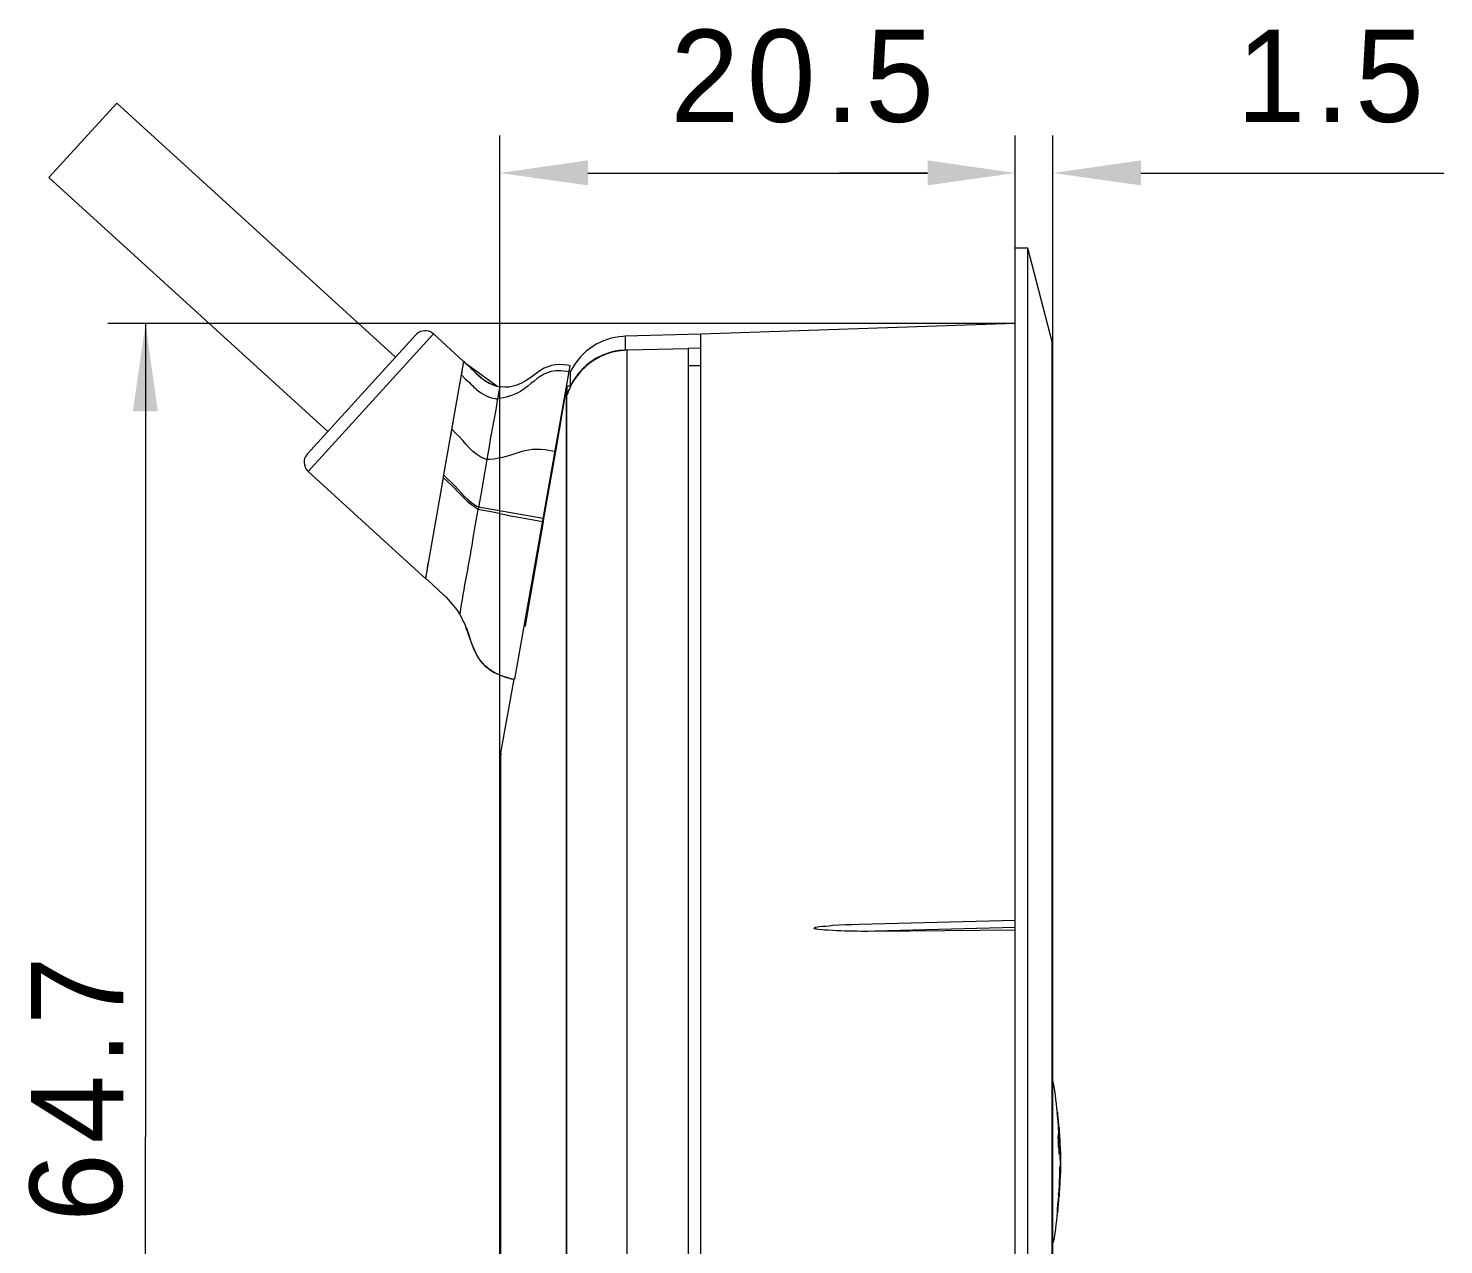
# Model space of a CAD drawing. Header units: millimetres. Extents: x 37 to 401, y 0 to 137.
# Drawn here: x 190.7 to 268.6, y 63.1 to 130.1 of the extents above; entities that cross this region are included whole.
import ezdxf

# ---------------------------------------------------------------- set-up
doc = ezdxf.new("R2010")
doc.units = ezdxf.units.MM

msp = doc.modelspace()

# ---------------------------------------------------------------- hatches: boundary and pattern name
h = msp.add_hatch(color=7)
h.dxf.hatch_style = 2
h.paths.add_polyline_path([(216.659883, 122.109899), (221.507085, 121.432601), (221.507085, 122.808399)])
h = msp.add_hatch(color=7)
h.dxf.hatch_style = 2
h.paths.add_polyline_path([(245.023217, 122.109899), (240.197217, 122.808399), (240.197217, 121.432601)])
h = msp.add_hatch(color=7)
h.dxf.hatch_style = 2
h.paths.add_polyline_path([(245.023217, 122.109899), (240.197217, 122.808399), (240.197217, 121.432601)])
h = msp.add_hatch(color=7)
h.dxf.hatch_style = 2
h.paths.add_polyline_path([(247.097585, 122.109899), (251.944717, 121.432601), (251.944717, 122.808399)])
h = msp.add_hatch(color=7)
h.dxf.hatch_style = 2
h.paths.add_polyline_path([(197.165383, 113.833697), (196.466883, 108.986495), (197.842717, 108.986495)])

# ---------------------------------------------------------------- linework, layer by layer
at = {"color": 7, "lineweight": 20}
for points in [[(195.577883, 125.962197), (191.852585, 121.855899)], [(195.577883, 125.962197), (210.923717, 111.971101)], [(216.659883, 89.470899), (216.659883, 124.184197)], [(245.023217, 117.982399), (245.023217, 124.184197)], [(245.023217, 117.982399), (245.023217, 124.184197)], [(247.097585, 112.479101), (247.097585, 124.184197)], [(191.852585, 121.855899), (207.198383, 107.885899)], [(221.507085, 122.109899), (240.197217, 122.109899)], [(240.197217, 122.109899), (235.350085, 122.109899)], [(251.944717, 122.109899), (268.602883, 122.109899)], [(245.023217, 20.128899), (245.023217, 117.982399)], [(245.721717, 117.982399), (245.023217, 117.982399)], [(245.721717, 20.128899), (245.721717, 117.982399)], [(247.055217, 112.817697), (245.721717, 117.982399)], [(245.023217, 113.833697), (195.091085, 113.833697)], [(197.165383, 113.833697), (197.165383, 69.066197)], [(245.023217, 113.833697), (227.730085, 113.241101)], [(212.045585, 113.198697), (206.076585, 106.658197)], [(213.019217, 113.262197), (206.118883, 105.684601)], [(214.670217, 111.738197), (213.019217, 113.262197)], [(227.730085, 113.241101), (223.560217, 113.135197)], [(223.560217, 113.135197), (223.560217, 112.373197)], [(227.730085, 52.069399), (227.730085, 113.241101)], [(223.560217, 112.352101), (223.560217, 112.373197)], [(223.666085, 112.373197), (227.031585, 112.457899)], [(223.666085, 53.699197), (223.666085, 112.373197)], [(227.730085, 112.479101), (227.031585, 112.457899)], [(227.031585, 112.457899), (227.031585, 51.963601)], [(247.055217, 25.293601), (247.055217, 112.817697)], [(247.097585, 25.653399), (247.097585, 112.479101)], [(214.670217, 111.738197), (213.569585, 105.494101)], [(214.670217, 111.738197), (214.881883, 111.547697)], [(217.485383, 94.254601), (220.533383, 111.505399)], [(227.730085, 111.505399), (227.031585, 111.505399)], [(214.500883, 110.764601), (214.437383, 110.468197)], [(214.585585, 111.230197), (214.543217, 111.018601)], [(220.533383, 111.166697), (220.533383, 110.362399)], [(216.490585, 110.383601), (216.681085, 110.341197)], [(216.554085, 109.685101), (216.617585, 110.066101), (216.617585, 110.108399), (216.638717, 110.171899)], [(216.638717, 110.171899), (216.681085, 110.341197)], [(220.321717, 110.256601), (219.729085, 106.785197)], [(220.321717, 110.256601), (219.983085, 108.351601)], [(220.342883, 110.319995), (220.342883, 110.277697), (220.321717, 110.277697), (220.321717, 110.256495)], [(220.321717, 110.256601), (220.321717, 55.837101)], [(220.342883, 55.837101), (220.342883, 110.320101)], [(220.364085, 109.896697), (220.364085, 110.383601)], [(220.533383, 110.383601), (220.364085, 110.383601)], [(220.554585, 110.362399), (220.554585, 110.341197), (220.533383, 110.341197), (220.533383, 110.319995), (220.533383, 110.298899), (220.512217, 110.298899), (220.512217, 110.256495), (220.491085, 110.235399), (220.491085, 110.214197), (220.469883, 110.192995), (220.469883, 110.150697), (220.448717, 110.150697), (220.448717, 110.108399), (220.427585, 110.108399), (220.427585, 110.044899), (220.406383, 110.044899), (220.406383, 110.002495), (220.385217, 109.981399), (220.385217, 109.938995), (220.364085, 109.938995), (220.364085, 109.896697)], [(220.533383, 110.362399), (220.554585, 110.362399)], [(214.098717, 108.499697), (213.950585, 107.610697)], [(219.729085, 106.785197), (219.072883, 103.102197)], [(213.717717, 106.361899), (213.633085, 105.917399)], [(212.617085, 99.757899), (206.118883, 105.684601)], [(213.548383, 105.345899), (212.574717, 99.821399)], [(213.633085, 105.917399), (213.442585, 104.732101)], [(213.442585, 104.732101), (213.336717, 104.160601)], [(215.495717, 103.716101), (215.474585, 103.589101)], [(215.495717, 103.715995), (215.495717, 103.737197), (215.516883, 103.737197), (215.516883, 103.842995), (215.538085, 103.864197), (215.538085, 103.969995), (215.559217, 103.969995), (215.559217, 104.012399)], [(219.051717, 103.102197), (215.495717, 103.716101)], [(219.009383, 102.911697), (218.120383, 103.081101), (217.697085, 103.144601), (217.252585, 103.229197), (216.363585, 103.419697), (215.474585, 103.589101)], [(219.051717, 102.911697), (218.162717, 97.852899)], [(219.072883, 103.102197), (219.051717, 102.911697)], [(219.072883, 103.102197), (219.051717, 102.911697)], [(212.701717, 100.625697), (212.659383, 100.371697), (212.638217, 100.160101)], [(212.574717, 99.906101), (212.574717, 99.842601)], [(212.574717, 99.821399), (212.574717, 99.842601)], [(212.574717, 99.821399), (212.934585, 99.482697), (213.336717, 99.101697), (213.717717, 98.763101), (214.014085, 98.403197), (214.289217, 98.064601), (214.458585, 97.810601)], [(214.458585, 97.810601), (214.479717, 97.768197), (214.564383, 97.620101), (214.627883, 97.471899), (214.712585, 97.323697), (214.776085, 97.175601)], [(218.162717, 97.852899), (218.056883, 97.175601)], [(218.162717, 97.852899), (218.120383, 97.852899)], [(214.776085, 97.175601), (214.818383, 97.048601)], [(218.056883, 97.175601), (217.993383, 97.175601)], [(216.723383, 90.190601), (217.443085, 94.254601)], [(217.167883, 94.317995), (217.210217, 94.317995), (217.210217, 94.296899), (217.294883, 94.296899), (217.294883, 94.275697), (217.400717, 94.275697), (217.400717, 94.254495), (217.443085, 94.254495)], [(216.723383, 47.963101), (216.723383, 90.190601), (216.659883, 89.470899)], [(216.659883, 48.682697), (216.659883, 89.470899)], [(236.429585, 80.771399), (245.023217, 80.983101)], [(245.023217, 80.580899), (237.297383, 80.390399)], [(237.297383, 80.390399), (245.023217, 80.453899)], [(247.330383, 70.420899), (247.351585, 70.420899)], [(247.499717, 68.494697), (247.436217, 69.426101)], [(197.165383, 24.277495), (197.165383, 69.066197)], [(247.499717, 68.240697), (247.499717, 68.283101)], [(247.520883, 67.669197), (247.499717, 67.944399), (247.499717, 68.240697)], [(247.520883, 67.626899), (247.520883, 67.563399), (247.520883, 67.309399), (247.499717, 67.266995)], [(247.520883, 67.499899), (247.499717, 67.457495)], [(247.520883, 67.499899), (247.520883, 67.520995)], [(247.436217, 65.912399), (247.436217, 66.018197), (247.457383, 66.039399), (247.457383, 66.123995), (247.457383, 66.250995)], [(247.457383, 66.250995), (247.457383, 66.314495), (247.478585, 66.335697), (247.478585, 66.483899), (247.478585, 66.547399)], [(247.372717, 65.912399), (247.436217, 65.912399)], [(247.436217, 65.806601), (247.436217, 65.848899)], [(247.436217, 65.806601), (247.436217, 65.764197)]]:
    msp.add_lwpolyline(points, dxfattribs=at)
for points in [[(214.670217, 111.738197), (214.670217, 111.759399), (214.691383, 111.759399), (214.691383, 111.738197)], [(219.983085, 108.351601), (219.983085, 108.372697), (220.004217, 108.372697), (220.004217, 108.351601)], [(247.351585, 64.981101), (247.351585, 65.002197), (247.372717, 65.002197), (247.372717, 64.981101)], [(247.351585, 64.959899), (247.351585, 64.980995), (247.372717, 64.980995), (247.372717, 64.959899)], [(247.351585, 64.959899), (247.351585, 64.980995), (247.372717, 64.980995), (247.372717, 64.959899)], [(247.351585, 64.896399), (247.351585, 64.938697)]]:
    msp.add_lwpolyline(points, close=True, dxfattribs=at)
for points, knots in [([(213.019217, 113.262197), (213.019217, 113.262197), (212.955717, 113.304495), (212.955717, 113.304495), (212.687994, 113.483812), (212.332711, 113.470407), (212.087883, 113.262197), (212.087883, 113.262197), (212.045585, 113.198697), (212.045585, 113.198697)], [0, 0, 0, 0, 1, 1, 1, 2, 2, 2, 3, 3, 3, 3]), ([(223.560217, 113.135197), (223.560217, 113.135197), (223.454383, 113.113995), (223.454383, 113.113995), (222.268697, 113.069192), (221.112997, 112.324514), (220.596883, 111.251399), (220.596883, 111.251399), (220.533383, 111.166697), (220.533383, 111.166697)], [0, 0, 0, 0, 1, 1, 1, 2, 2, 2, 3, 3, 3, 3]), ([(223.560217, 112.351995), (223.560217, 112.351995), (223.454383, 112.351995), (223.454383, 112.351995), (222.256385, 112.298126), (221.118007, 111.547027), (220.596883, 110.468197), (220.596883, 110.468197), (220.533383, 110.362399), (220.533383, 110.362399)], [0, 0, 0, 0, 1, 1, 1, 2, 2, 2, 3, 3, 3, 3]), ([(223.666085, 112.373197), (223.666085, 112.373197), (223.539085, 112.352101), (223.539085, 112.352101), (222.255997, 112.275513), (221.230507, 111.569922), (220.596883, 110.468197), (220.596883, 110.468197), (220.554585, 110.362399), (220.554585, 110.362399)], [0, 0, 0, 0, 1, 1, 1, 2, 2, 2, 3, 3, 3, 3]), ([(247.097585, 112.478995), (247.097585, 112.478995), (247.097585, 112.521399), (247.097585, 112.521399), (247.097585, 112.556712), (247.097585, 112.591919), (247.097585, 112.627197), (247.097585, 112.627197), (247.097585, 112.711899), (247.097585, 112.711899), (247.097585, 112.711899), (247.076383, 112.732995), (247.076383, 112.732995), (247.076383, 112.732995), (247.076383, 112.817697), (247.076383, 112.817697), (247.076383, 112.817697), (247.055217, 112.817697), (247.055217, 112.817697)], [0, 0, 0, 0, 1, 1, 1, 2, 2, 2, 3, 3, 3, 4, 4, 4, 5, 5, 5, 6, 6, 6, 6]), ([(216.490585, 110.383601), (216.490585, 110.383601), (216.490585, 110.404697), (216.490585, 110.404697), (216.490585, 110.404697), (216.511717, 110.404697), (216.511717, 110.404697), (216.511717, 110.404697), (216.511717, 110.383601), (216.511717, 110.383601), (216.511717, 110.383601), (216.490585, 110.383601), (216.490585, 110.383601), (216.490585, 110.383601), (216.321217, 110.447101), (216.321217, 110.447101), (215.821013, 110.621303), (215.431511, 111.004807), (215.072383, 111.378399), (215.072383, 111.378399), (214.881883, 111.547697), (214.881883, 111.547697), (214.881883, 111.547697), (216.490585, 110.383601), (216.490585, 110.383601)], [0, 0, 0, 0, 1, 1, 1, 2, 2, 2, 3, 3, 3, 4, 4, 4, 5, 5, 5, 6, 6, 6, 7, 7, 7, 8, 8, 8, 8]), ([(214.881883, 111.547697), (214.881883, 111.547697), (215.241717, 111.208995), (215.241717, 111.208995), (215.640391, 110.851314), (215.896084, 110.569515), (216.427085, 110.404697), (216.427085, 110.404697), (216.490585, 110.383495), (216.490585, 110.383495)], [0, 0, 0, 0, 1, 1, 1, 2, 2, 2, 3, 3, 3, 3]), ([(220.469883, 111.166697), (220.469883, 111.166697), (220.342883, 111.187899), (220.342883, 111.187899), (218.520786, 111.478623), (218.591694, 109.983092), (216.681085, 109.706197), (216.681085, 109.706197), (216.554085, 109.685101), (216.554085, 109.685101)], [0, 0, 0, 0, 1, 1, 1, 2, 2, 2, 3, 3, 3, 3]), ([(220.533383, 111.505399), (220.533383, 111.505399), (220.385217, 111.526601), (220.385217, 111.526601), (219.797207, 111.652825), (219.199601, 111.500107), (218.734217, 111.124399), (218.734217, 111.124399), (218.670717, 111.082101), (218.670717, 111.082101)], [0, 0, 0, 0, 1, 1, 1, 2, 2, 2, 3, 3, 3, 3]), ([(214.543217, 111.018601), (214.543217, 111.018601), (214.754883, 110.785697), (214.754883, 110.785697), (214.754883, 110.785697), (214.987717, 110.574101), (214.987717, 110.574101), (215.211695, 110.350405), (215.413907, 110.1447), (215.686217, 109.981399), (215.686217, 109.981399), (215.813217, 109.896697), (215.813217, 109.896697), (215.974507, 109.808503), (216.218206, 109.710113), (216.405883, 109.706197), (216.405883, 109.706197), (216.469383, 109.685101), (216.469383, 109.685101), (216.469383, 109.685101), (216.554085, 109.685101), (216.554085, 109.685101)], [0, 0, 0, 0, 1, 1, 1, 2, 2, 2, 3, 3, 3, 4, 4, 4, 5, 5, 5, 6, 6, 6, 7, 7, 7, 7]), ([(218.670717, 111.082101), (218.670717, 111.082101), (218.437883, 110.912697), (218.437883, 110.912697), (217.988797, 110.551805), (217.310088, 110.226897), (216.723383, 110.341197), (216.723383, 110.341197), (216.681085, 110.341197), (216.681085, 110.341197)], [0, 0, 0, 0, 1, 1, 1, 2, 2, 2, 3, 3, 3, 3]), ([(215.559217, 104.012399), (215.559217, 104.012399), (215.665085, 104.605101), (215.665085, 104.605101), (215.665085, 104.605101), (215.770883, 105.176601), (215.770883, 105.176601), (215.770883, 105.176601), (215.961383, 106.340697), (215.961383, 106.340697), (215.961383, 106.340697), (216.109585, 107.166197), (216.109585, 107.166197), (216.219299, 107.938816), (216.412304, 108.699722), (216.511717, 109.473399), (216.511717, 109.473399), (216.554085, 109.685101), (216.554085, 109.685101)], [0, 0, 0, 0, 1, 1, 1, 2, 2, 2, 3, 3, 3, 4, 4, 4, 5, 5, 5, 6, 6, 6, 6]), ([(215.961383, 106.340697), (215.961383, 106.340697), (215.876717, 106.361899), (215.876717, 106.361899), (215.164106, 106.596496), (214.762715, 107.285507), (214.246883, 107.780101), (214.246883, 107.780101), (214.014085, 108.012899), (214.014085, 108.012899)], [0, 0, 0, 0, 1, 1, 1, 2, 2, 2, 3, 3, 3, 3]), ([(219.686717, 106.785197), (219.686717, 106.785197), (219.453883, 106.827601), (219.453883, 106.827601), (217.830082, 107.101321), (217.565111, 106.4744), (216.088383, 106.340697), (216.088383, 106.340697), (215.961383, 106.340697), (215.961383, 106.340697)], [0, 0, 0, 0, 1, 1, 1, 2, 2, 2, 3, 3, 3, 3]), ([(206.076585, 106.658197), (206.076585, 106.658197), (206.034217, 106.594697), (206.034217, 106.594697), (205.824702, 106.382713), (205.862096, 105.953418), (206.076585, 105.726899), (206.076585, 105.726899), (206.118883, 105.684495), (206.118883, 105.684495)], [0, 0, 0, 0, 1, 1, 1, 2, 2, 2, 3, 3, 3, 3]), ([(213.548383, 105.345899), (213.548383, 105.345899), (213.781217, 105.134197), (213.781217, 105.134197), (214.351306, 104.659005), (214.684716, 104.083307), (215.347585, 103.694899), (215.347585, 103.694899), (215.474585, 103.589101), (215.474585, 103.589101)], [0, 0, 0, 0, 1, 1, 1, 2, 2, 2, 3, 3, 3, 3]), ([(213.569585, 105.494101), (213.569585, 105.494101), (213.802383, 105.261197), (213.802383, 105.261197), (214.367216, 104.800822), (214.692512, 104.194397), (215.368717, 103.800697), (215.368717, 103.800697), (215.495717, 103.716101), (215.495717, 103.716101)], [0, 0, 0, 0, 1, 1, 1, 2, 2, 2, 3, 3, 3, 3]), ([(214.458585, 97.810601), (214.458585, 97.810601), (214.479717, 97.831697), (214.479717, 97.831697), (214.678013, 99.258719), (215.002886, 100.725604), (215.220585, 102.149697), (215.220585, 102.149697), (215.474585, 103.589101), (215.474585, 103.589101)], [0, 0, 0, 0, 1, 1, 1, 2, 2, 2, 3, 3, 3, 3]), ([(214.818383, 97.090899), (214.818383, 97.090899), (214.839585, 97.027399), (214.839585, 97.027399), (214.839585, 97.027399), (214.945383, 96.752197), (214.945383, 96.752197), (215.324302, 95.385219), (215.793496, 94.673313), (217.231383, 94.296899), (217.231383, 94.296899), (217.443085, 94.254601), (217.443085, 94.254601)], [0, 0, 0, 0, 1, 1, 1, 2, 2, 2, 3, 3, 3, 4, 4, 4, 4]), ([(217.167883, 94.318101), (217.167883, 94.318101), (217.062085, 94.339197), (217.062085, 94.339197), (215.668613, 94.753711), (215.321515, 95.530916), (214.903085, 96.836899), (214.903085, 96.836899), (214.818383, 97.048601), (214.818383, 97.048601)], [0, 0, 0, 0, 1, 1, 1, 2, 2, 2, 3, 3, 3, 3]), ([(237.297383, 80.390399), (237.297383, 80.390399), (236.916383, 80.369197), (236.916383, 80.369197), (236.916383, 80.369197), (236.556585, 80.369197), (236.556585, 80.369197), (235.9406, 80.413294), (235.367689, 80.367821), (234.736217, 80.432697), (234.736217, 80.432697), (234.545717, 80.432697), (234.545717, 80.432697), (234.545717, 80.432697), (234.376383, 80.453899), (234.376383, 80.453899), (234.376383, 80.453899), (234.185883, 80.474995), (234.185883, 80.474995), (234.185883, 80.474995), (234.101217, 80.496197), (234.101217, 80.496197), (234.101217, 80.496197), (234.058883, 80.496197), (234.058883, 80.496197), (234.058883, 80.496197), (234.016585, 80.517399), (234.016585, 80.517399), (234.016585, 80.517399), (233.995383, 80.517399), (233.995383, 80.517399), (233.995383, 80.517399), (233.953085, 80.559697), (233.953085, 80.559697), (233.953085, 80.559697), (233.974217, 80.559697), (233.974217, 80.559697), (233.974217, 80.559697), (233.995383, 80.580899), (233.995383, 80.580899), (233.995383, 80.580899), (234.016585, 80.580899), (234.016585, 80.580899), (234.016585, 80.580899), (234.058883, 80.601995), (234.058883, 80.601995), (234.058883, 80.601995), (234.143585, 80.623197), (234.143585, 80.623197), (234.143585, 80.623197), (234.249383, 80.644399), (234.249383, 80.644399), (234.249383, 80.644399), (234.418717, 80.665495), (234.418717, 80.665495), (234.418717, 80.665495), (234.609217, 80.665495), (234.609217, 80.665495), (234.609217, 80.665495), (234.778585, 80.686697), (234.778585, 80.686697), (234.778585, 80.686697), (234.969085, 80.707899), (234.969085, 80.707899), (234.969085, 80.707899), (235.688717, 80.750197), (235.688717, 80.750197), (235.688717, 80.750197), (236.048585, 80.750197), (236.048585, 80.750197), (236.048585, 80.750197), (236.429585, 80.771399), (236.429585, 80.771399)], [0, 0, 0, 0, 1, 1, 1, 2, 2, 2, 3, 3, 3, 4, 4, 4, 5, 5, 5, 6, 6, 6, 7, 7, 7, 8, 8, 8, 9, 9, 9, 10, 10, 10, 11, 11, 11, 12, 12, 12, 13, 13, 13, 14, 14, 14, 15, 15, 15, 16, 16, 16, 17, 17, 17, 18, 18, 18, 19, 19, 19, 20, 20, 20, 21, 21, 21, 22, 22, 22, 23, 23, 23, 24, 24, 24, 24]), ([(247.520883, 67.669197), (247.520883, 67.669197), (247.520883, 67.965495), (247.520883, 67.965495), (247.458512, 69.265905), (247.366402, 70.552097), (247.161085, 71.838995), (247.161085, 71.838995), (247.118717, 72.114197), (247.118717, 72.114197)], [0, 0, 0, 0, 1, 1, 1, 2, 2, 2, 3, 3, 3, 3]), ([(247.330383, 70.420899), (247.330383, 70.420899), (247.351585, 70.209197), (247.351585, 70.209197), (247.438686, 69.505405), (247.492308, 68.758892), (247.499717, 68.050197), (247.499717, 68.050197), (247.499717, 67.923197), (247.499717, 67.923197)], [0, 0, 0, 0, 1, 1, 1, 2, 2, 2, 3, 3, 3, 3]), ([(247.520883, 67.669197), (247.520883, 67.669197), (247.520883, 67.817399), (247.520883, 67.817399), (247.500387, 68.640394), (247.43731, 69.439119), (247.351585, 70.251495), (247.351585, 70.251495), (247.330383, 70.378495), (247.330383, 70.378495)], [0, 0, 0, 0, 1, 1, 1, 2, 2, 2, 3, 3, 3, 3]), ([(247.330383, 70.378495), (247.330383, 70.378495), (247.351585, 70.251495), (247.351585, 70.251495), (247.429196, 69.442294), (247.502186, 68.636196), (247.520883, 67.817399), (247.520883, 67.817399), (247.520883, 67.669197), (247.520883, 67.669197)], [0, 0, 0, 0, 1, 1, 1, 2, 2, 2, 3, 3, 3, 3]), ([(247.351585, 70.209197), (247.351585, 70.209197), (247.351585, 70.251495), (247.351585, 70.251495), (247.351585, 70.300919), (247.351585, 70.350308), (247.351585, 70.399697), (247.351585, 70.399697), (247.351585, 70.420899), (247.351585, 70.420899), (247.351585, 70.420899), (247.351585, 70.441995), (247.351585, 70.441995), (247.351585, 70.441995), (247.351585, 70.399697), (247.351585, 70.399697)], [0, 0, 0, 0, 1, 1, 1, 2, 2, 2, 3, 3, 3, 4, 4, 4, 5, 5, 5, 5]), ([(247.393883, 70.018697), (247.393883, 70.018697), (247.393883, 70.039899), (247.393883, 70.039899), (247.393883, 70.039899), (247.372717, 70.039899), (247.372717, 70.039899), (247.372717, 70.039899), (247.372717, 70.060995), (247.372717, 70.060995), (247.372717, 70.124495), (247.372717, 70.187995), (247.372717, 70.251495), (247.372717, 70.251495), (247.351585, 70.272697), (247.351585, 70.272697), (247.351585, 70.272697), (247.351585, 70.293899), (247.351585, 70.293899), (247.351585, 70.329212), (247.351585, 70.364419), (247.351585, 70.399697), (247.351585, 70.399697), (247.351585, 70.420899), (247.351585, 70.420899)], [0, 0, 0, 0, 1, 1, 1, 2, 2, 2, 3, 3, 3, 4, 4, 4, 5, 5, 5, 6, 6, 6, 7, 7, 7, 8, 8, 8, 8]), ([(247.351585, 70.378495), (247.351585, 70.378495), (247.351585, 70.399697), (247.351585, 70.399697), (247.351585, 70.399697), (247.351585, 70.357399), (247.351585, 70.357399), (247.351585, 70.357399), (247.351585, 70.314995), (247.351585, 70.314995), (247.351585, 70.223308), (247.351585, 70.131621), (247.351585, 70.039899), (247.351585, 70.039899), (247.372717, 69.955197), (247.372717, 69.955197)], [0, 0, 0, 0, 1, 1, 1, 2, 2, 2, 3, 3, 3, 4, 4, 4, 5, 5, 5, 5]), ([(247.393883, 69.044995), (247.393883, 69.044995), (247.415085, 69.150899), (247.415085, 69.150899), (247.419283, 69.439824), (247.415403, 69.649727), (247.393883, 69.933995), (247.393883, 69.933995), (247.393883, 70.018697), (247.393883, 70.018697)], [0, 0, 0, 0, 1, 1, 1, 2, 2, 2, 3, 3, 3, 3]), ([(247.436217, 69.425995), (247.436217, 69.425995), (247.436217, 69.447197), (247.436217, 69.447197), (247.436217, 69.489495), (247.436217, 69.531899), (247.436217, 69.574197), (247.436217, 69.574197), (247.436217, 69.595399), (247.436217, 69.595399), (247.436217, 69.595399), (247.436217, 69.574197), (247.436217, 69.574197), (247.436217, 69.574197), (247.436217, 69.552995), (247.436217, 69.552995), (247.442602, 69.411919), (247.418895, 69.213023), (247.457383, 69.087399), (247.457383, 69.087399), (247.457383, 68.875697), (247.457383, 68.875697)], [0, 0, 0, 0, 1, 1, 1, 2, 2, 2, 3, 3, 3, 4, 4, 4, 5, 5, 5, 6, 6, 6, 7, 7, 7, 7]), ([(247.478585, 68.685197), (247.478585, 68.685197), (247.478585, 68.812197), (247.478585, 68.812197), (247.4468, 68.986822), (247.456713, 69.184025), (247.436217, 69.383697), (247.436217, 69.383697), (247.436217, 69.404899), (247.436217, 69.404899), (247.436217, 69.404899), (247.436217, 69.531899), (247.436217, 69.531899), (247.436217, 69.531899), (247.436217, 69.510697), (247.436217, 69.510697), (247.436217, 69.510697), (247.436217, 69.489495), (247.436217, 69.489495), (247.422106, 69.24121), (247.468002, 69.114492), (247.457383, 68.875697), (247.457383, 68.875697), (247.478585, 68.727495), (247.478585, 68.727495)], [0, 0, 0, 0, 1, 1, 1, 2, 2, 2, 3, 3, 3, 4, 4, 4, 5, 5, 5, 6, 6, 6, 7, 7, 7, 8, 8, 8, 8]), ([(247.436217, 68.113697), (247.436217, 68.113697), (247.436217, 68.134899), (247.436217, 68.134899), (247.436217, 68.240697), (247.436217, 68.346495), (247.436217, 68.452399), (247.436217, 68.452399), (247.436217, 68.473495), (247.436217, 68.473495), (247.436217, 68.473495), (247.415085, 68.473495), (247.415085, 68.473495), (247.415085, 68.473495), (247.415085, 68.600495), (247.415085, 68.600495), (247.415085, 68.600495), (247.415085, 68.642899), (247.415085, 68.642899), (247.415085, 68.692323), (247.415085, 68.741712), (247.415085, 68.790995), (247.415085, 68.790995), (247.415085, 68.939197), (247.415085, 68.939197), (247.415085, 68.939197), (247.393883, 68.960399), (247.393883, 68.960399), (247.393883, 68.960399), (247.393883, 69.044995), (247.393883, 69.044995)], [0, 0, 0, 0, 1, 1, 1, 2, 2, 2, 3, 3, 3, 4, 4, 4, 5, 5, 5, 6, 6, 6, 7, 7, 7, 8, 8, 8, 9, 9, 9, 10, 10, 10, 10]), ([(247.478585, 68.896899), (247.478585, 68.896899), (247.478585, 68.790995), (247.478585, 68.790995), (247.478585, 68.727495), (247.478585, 68.663995), (247.478585, 68.600495), (247.478585, 68.600495), (247.478585, 68.515899), (247.478585, 68.515899), (247.492696, 68.274917), (247.444295, 68.407914), (247.457383, 68.219495), (247.457383, 68.219495), (247.436217, 68.155995), (247.436217, 68.155995), (247.436217, 68.155995), (247.436217, 68.113697), (247.436217, 68.113697)], [0, 0, 0, 0, 1, 1, 1, 2, 2, 2, 3, 3, 3, 4, 4, 4, 5, 5, 5, 6, 6, 6, 6]), ([(247.520883, 67.669197), (247.520883, 67.669197), (247.520883, 67.817399), (247.520883, 67.817399), (247.485606, 68.147917), (247.508183, 68.481997), (247.478585, 68.812197), (247.478585, 68.812197), (247.478585, 68.896899), (247.478585, 68.896899)], [0, 0, 0, 0, 1, 1, 1, 2, 2, 2, 3, 3, 3, 3]), ([(247.478585, 68.727495), (247.478585, 68.727495), (247.478585, 68.409995), (247.478585, 68.409995), (247.478585, 68.409995), (247.499717, 68.367697), (247.499717, 68.367697), (247.499717, 68.367697), (247.499717, 68.240697), (247.499717, 68.240697), (247.492696, 68.062227), (247.505008, 68.020917), (247.520883, 67.859697), (247.520883, 67.859697), (247.520883, 67.669197), (247.520883, 67.669197)], [0, 0, 0, 0, 1, 1, 1, 2, 2, 2, 3, 3, 3, 4, 4, 4, 5, 5, 5, 5]), ([(247.499717, 68.282995), (247.499717, 68.282995), (247.499717, 68.304197), (247.499717, 68.304197), (247.499717, 68.346495), (247.499717, 68.388899), (247.499717, 68.431197), (247.499717, 68.431197), (247.499717, 68.494697), (247.499717, 68.494697)], [0, 0, 0, 0, 1, 1, 1, 2, 2, 2, 3, 3, 3, 3]), ([(247.520883, 67.669197), (247.520883, 67.669197), (247.520883, 67.393995), (247.520883, 67.393995), (247.458512, 66.091892), (247.366684, 64.809192), (247.161085, 63.520495), (247.161085, 63.520495), (247.118717, 63.245399), (247.118717, 63.245399)], [0, 0, 0, 0, 1, 1, 1, 2, 2, 2, 3, 3, 3, 3]), ([(247.351585, 64.980995), (247.351585, 64.980995), (247.351585, 65.086899), (247.351585, 65.086899), (247.455584, 65.916315), (247.48811, 66.709007), (247.520883, 67.542197), (247.520883, 67.542197), (247.520883, 67.669197), (247.520883, 67.669197)], [0, 0, 0, 0, 1, 1, 1, 2, 2, 2, 3, 3, 3, 3]), ([(247.351585, 64.959899), (247.351585, 64.959899), (247.351585, 65.086899), (247.351585, 65.086899), (247.428103, 65.762116), (247.466908, 66.479313), (247.478585, 67.161197), (247.478585, 67.161197), (247.478585, 67.415197), (247.478585, 67.415197), (247.478585, 67.415197), (247.478585, 67.161197), (247.478585, 67.161197), (247.466591, 66.478925), (247.427397, 65.76141), (247.351585, 65.086899), (247.351585, 65.086899), (247.351585, 64.959899), (247.351585, 64.959899)], [0, 0, 0, 0, 1, 1, 1, 2, 2, 2, 3, 3, 3, 4, 4, 4, 5, 5, 5, 6, 6, 6, 6]), ([(247.499717, 67.415197), (247.499717, 67.415197), (247.499717, 67.288197), (247.499717, 67.288197), (247.495095, 66.580913), (247.422811, 65.877121), (247.372717, 65.171495), (247.372717, 65.171495), (247.351585, 64.980995), (247.351585, 64.980995)], [0, 0, 0, 0, 1, 1, 1, 2, 2, 2, 3, 3, 3, 3]), ([(247.436217, 65.848899), (247.436217, 65.848899), (247.436217, 65.891197), (247.436217, 65.891197), (247.436217, 66.172008), (247.486311, 66.495505), (247.478585, 66.780197), (247.478585, 66.780197), (247.478585, 66.970697), (247.478585, 66.970697), (247.478585, 66.970697), (247.499717, 67.034197), (247.499717, 67.034197), (247.499717, 67.034197), (247.499717, 67.393995), (247.499717, 67.393995), (247.499717, 67.393995), (247.520883, 67.415197), (247.520883, 67.415197), (247.520883, 67.415197), (247.520883, 67.478697), (247.520883, 67.478697), (247.520883, 67.478697), (247.520883, 67.520995), (247.520883, 67.520995)], [0, 0, 0, 0, 1, 1, 1, 2, 2, 2, 3, 3, 3, 4, 4, 4, 5, 5, 5, 6, 6, 6, 7, 7, 7, 8, 8, 8, 8]), ([(247.478585, 66.695495), (247.478585, 66.695495), (247.499717, 67.076495), (247.499717, 67.076495), (247.499717, 67.076495), (247.499717, 67.161197), (247.499717, 67.161197), (247.499717, 67.161197), (247.520883, 67.266995), (247.520883, 67.266995), (247.520883, 67.266995), (247.520883, 67.499899), (247.520883, 67.499899), (247.520883, 67.499899), (247.520883, 67.309399), (247.520883, 67.309399), (247.505008, 67.140419), (247.491285, 66.973519), (247.499717, 66.801399), (247.499717, 66.801399), (247.478585, 66.695495), (247.478585, 66.695495)], [0, 0, 0, 0, 1, 1, 1, 2, 2, 2, 3, 3, 3, 4, 4, 4, 5, 5, 5, 6, 6, 6, 7, 7, 7, 7]), ([(247.478585, 66.547399), (247.478585, 66.547399), (247.478585, 66.610899), (247.478585, 66.610899), (247.478585, 66.836712), (247.478585, 67.062419), (247.478585, 67.288197), (247.478585, 67.288197), (247.478585, 67.393995), (247.478585, 67.393995)], [0, 0, 0, 0, 1, 1, 1, 2, 2, 2, 3, 3, 3, 3]), ([(247.520883, 67.499899), (247.520883, 67.499899), (247.520883, 67.520995), (247.520883, 67.520995), (247.520883, 67.556308), (247.520883, 67.591621), (247.520883, 67.626899), (247.520883, 67.626899), (247.520883, 67.647995), (247.520883, 67.647995), (247.520883, 67.647995), (247.520883, 67.669197), (247.520883, 67.669197)], [0, 0, 0, 0, 1, 1, 1, 2, 2, 2, 3, 3, 3, 4, 4, 4, 4]), ([(247.457383, 66.568495), (247.457383, 66.568495), (247.457383, 66.441495), (247.457383, 66.441495), (247.468002, 66.204817), (247.421788, 66.06942), (247.436217, 65.827697), (247.436217, 65.827697), (247.436217, 65.806495), (247.436217, 65.806495)], [0, 0, 0, 0, 1, 1, 1, 2, 2, 2, 3, 3, 3, 3]), ([(247.351585, 64.959899), (247.351585, 64.959899), (247.351585, 64.980995), (247.351585, 64.980995), (247.351585, 64.980995), (247.372717, 64.980995), (247.372717, 64.980995), (247.372717, 64.980995), (247.372717, 64.959899), (247.372717, 64.959899), (247.372717, 64.959899), (247.351585, 64.959899), (247.351585, 64.959899)], [0, 0, 0, 0, 1, 1, 1, 2, 2, 2, 3, 3, 3, 4, 4, 4, 4]), ([(247.351585, 64.959899), (247.351585, 64.959899), (247.351585, 64.980995), (247.351585, 64.980995), (247.351585, 64.980995), (247.372717, 64.980995), (247.372717, 64.980995), (247.372717, 64.980995), (247.372717, 64.959899), (247.372717, 64.959899), (247.372717, 64.959899), (247.351585, 64.959899), (247.351585, 64.959899)], [0, 0, 0, 0, 1, 1, 1, 2, 2, 2, 3, 3, 3, 4, 4, 4, 4]), ([(247.351585, 64.959899), (247.351585, 64.959899), (247.351585, 64.980995), (247.351585, 64.980995), (247.351585, 64.980995), (247.372717, 64.980995), (247.372717, 64.980995), (247.372717, 64.980995), (247.372717, 64.959899), (247.372717, 64.959899), (247.372717, 64.959899), (247.351585, 64.959899), (247.351585, 64.959899)], [0, 0, 0, 0, 1, 1, 1, 2, 2, 2, 3, 3, 3, 4, 4, 4, 4])]:
    msp.add_open_spline(points, degree=3, knots=knots, dxfattribs=at)

# ---------------------------------------------------------------- texts
at = {"color": 7, "char_height": 5.074902, "attachment_point": 1}
for s, insert in [('{\\fFZLTHJW--GB1-0|b0|i0|c0;2}', (226.057886, 129.999897)), ('{\\fFZLTHJW--GB1-0|b0|i0|c0;0}', (230.257263, 129.999897)), ('{\\fFZLTHJW--GB1-0|b0|i0|c0;5}', (236.775492, 129.999897)), ('{\\fFZLTHJW--GB1-0|b0|i0|c0;1}', (257.215221, 129.999897)), ('{\\fFZLTHJW--GB1-0|b0|i0|c0;5}', (263.73345, 129.999897)), ('{\\fFZLTHJW--GB1-0|b0|i0|c0;.}', (234.562685, 129.999897)), ('{\\fFZLTHJW--GB1-0|b0|i0|c0;.}', (261.520643, 129.999897))]:
    msp.add_mtext(s, dxfattribs=dict(at, insert=insert))
at = {"color": 7, "char_height": 5.074902, "attachment_point": 7, "rotation": 90}
for s, insert in [('{\\fFZLTHJW--GB1-0|b0|i0|c0;7}', (195.937717, 75.212057)), ('{\\fFZLTHJW--GB1-0|b0|i0|c0;.}', (195.937717, 72.999251)), ('{\\fFZLTHJW--GB1-0|b0|i0|c0;4}', (195.937717, 68.693829)), ('{\\fFZLTHJW--GB1-0|b0|i0|c0;6}', (195.937717, 64.388396))]:
    msp.add_mtext(s, dxfattribs=dict(at, insert=insert))

doc.saveas('drawing.dxf')
